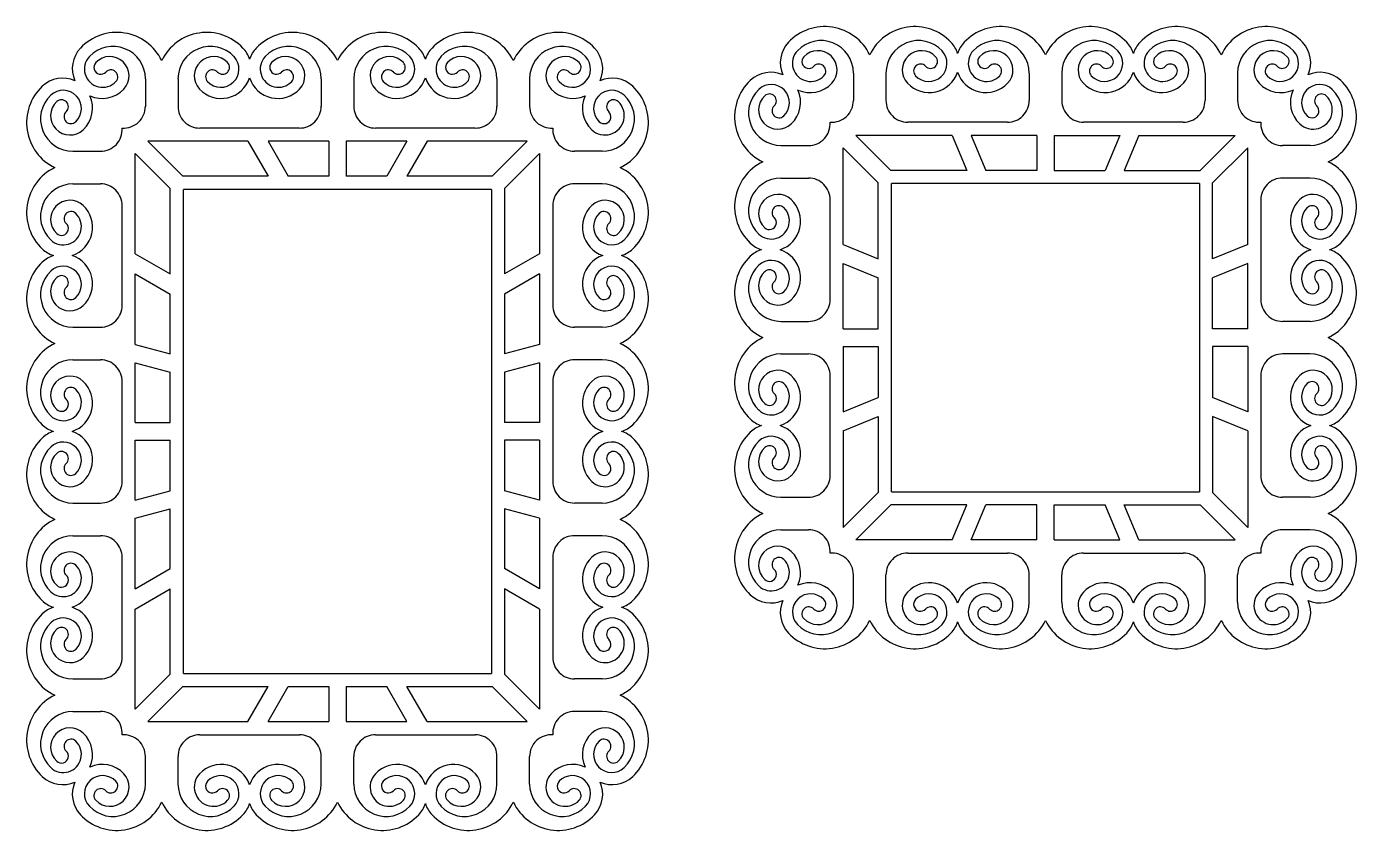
# Model space of a CAD drawing. Extents: x 926 to 1659, y 21 to 245.
# Drawn here: x 1355.2 to 1659.1, y 61.3 to 245 of the extents above; entities that cross this region are included whole.
import ezdxf

# ---------------------------------------------------------------- set-up
doc = ezdxf.new("R2010")
doc.units = 0
doc.layers.get('0').update_dxf_attribs({"linetype": 'CONTINUOUS'})

msp = doc.modelspace()

# ---------------------------------------------------------------- linework, layer by layer
for p, q in [((1544.11, 234.36), (1544.11, 228.06)), ((1551.56, 234.36), (1551.56, 228.06)), ((1584.29, 234.36), (1584.29, 228.06)), ((1591.74, 234.36), (1591.74, 228.06)), ((1624.47, 234.36), (1624.47, 228.06)), ((1631.92, 234.36), (1631.92, 228.06)), ((1382.3, 233.03), (1382.3, 226.73)), ((1389.76, 233.03), (1389.76, 226.73)), ((1422.48, 233.03), (1422.48, 226.73)), ((1429.93, 233.03), (1429.93, 226.73)), ((1462.66, 233.03), (1462.66, 226.73)), ((1470.11, 233.03), (1470.11, 226.73)), ((1579.31, 223.11), (1556.54, 223.11)), ((1619.49, 223.11), (1596.72, 223.11)), ((1417.51, 221.78), (1394.73, 221.78)), ((1457.68, 221.78), (1434.91, 221.78)), ((1566.71, 220.11), (1544.64, 220.11)), ((1544.64, 220.11), (1552.64, 212.11)), ((1566.71, 220.11), (1570.03, 212.11)), ((1586.02, 220.11), (1571.04, 220.11)), ((1571.04, 220.11), (1574.36, 212.11)), ((1586.02, 220.11), (1586.02, 212.11)), ((1590.02, 220.11), (1590.02, 212.11)), ((1590.02, 220.11), (1604.99, 220.11)), ((1604.99, 220.11), (1601.68, 212.11)), ((1609.32, 220.11), (1606.01, 212.11)), ((1609.32, 220.11), (1631.4, 220.11)), ((1631.4, 220.11), (1623.4, 212.11)), ((1365.75, 216.48), (1372.06, 216.48)), ((1380, 193.07), (1380, 215.95)), ((1380, 215.95), (1388, 207.95)), ((1405.71, 218.78), (1382.83, 218.78)), ((1382.83, 218.78), (1390.83, 210.78)), ((1405.71, 218.78), (1410.33, 210.78)), ((1424.21, 218.78), (1410.33, 218.78)), ((1410.33, 218.78), (1414.95, 210.78)), ((1424.21, 218.78), (1424.21, 210.78)), ((1442.09, 218.78), (1428.21, 218.78)), ((1428.21, 218.78), (1428.21, 210.78)), ((1442.09, 218.78), (1437.47, 210.78)), ((1446.7, 218.78), (1442.09, 210.78)), ((1469.59, 218.78), (1446.7, 218.78)), ((1469.59, 218.78), (1461.59, 210.78)), ((1472.41, 215.95), (1464.41, 207.95)), ((1472.41, 215.95), (1472.41, 193.07)), ((1486.67, 216.48), (1480.36, 216.48)), ((1527.56, 217.81), (1533.87, 217.81)), ((1541.81, 217.28), (1549.81, 209.28)), ((1541.81, 195.21), (1541.81, 217.28)), ((1634.22, 217.28), (1626.22, 209.28)), ((1634.22, 195.21), (1634.22, 217.28)), ((1648.48, 217.81), (1642.17, 217.81)), ((1410.33, 210.78), (1390.83, 210.78)), ((1424.21, 210.78), (1414.95, 210.78)), ((1424.21, 210.78), (1423.81, 210.78)), ((1428.61, 210.78), (1428.21, 210.78)), ((1437.47, 210.78), (1428.21, 210.78)), ((1461.59, 210.78), (1442.09, 210.78)), ((1527.56, 210.36), (1533.87, 210.36)), ((1570.03, 212.11), (1552.64, 212.11)), ((1586.02, 212.11), (1574.36, 212.11)), ((1586.02, 212.11), (1585.62, 212.11)), ((1590.02, 212.11), (1601.68, 212.11)), ((1606.01, 212.11), (1623.4, 212.11)), ((1648.48, 210.36), (1642.17, 210.36)), ((1365.75, 209.03), (1372.06, 209.03)), ((1388, 188.45), (1388, 207.95)), ((1391, 97.19), (1391, 207.78)), ((1461.41, 207.78), (1391, 207.78)), ((1461.41, 207.78), (1461.41, 97.19)), ((1464.41, 207.95), (1464.41, 188.45)), ((1486.67, 209.03), (1480.36, 209.03)), ((1549.81, 191.9), (1549.81, 209.28)), ((1552.81, 138.7), (1552.81, 209.11)), ((1623.22, 209.11), (1552.81, 209.11)), ((1623.22, 209.11), (1623.22, 138.7)), ((1626.22, 191.9), (1626.22, 209.28)), ((1377, 181.28), (1377, 204.05)), ((1475.41, 204.05), (1475.41, 181.28)), ((1538.81, 182.61), (1538.81, 205.38)), ((1637.22, 205.38), (1637.22, 182.61)), ((1541.81, 195.21), (1549.81, 191.9)), ((1634.22, 195.21), (1626.22, 191.9)), ((1380, 193.07), (1388, 188.45)), ((1472.41, 193.07), (1464.41, 188.45)), ((1380, 172.32), (1380, 188.45)), ((1380, 188.45), (1388, 183.83)), ((1472.41, 188.45), (1464.41, 183.83)), ((1472.41, 188.45), (1472.41, 172.32)), ((1541.81, 175.91), (1541.81, 190.88)), ((1541.81, 190.88), (1549.81, 187.57)), ((1634.22, 190.88), (1626.22, 187.57)), ((1634.22, 175.91), (1634.22, 190.88)), ((1549.81, 175.91), (1549.81, 187.57)), ((1626.22, 175.91), (1626.22, 187.57)), ((1388, 170.18), (1388, 183.83)), ((1464.41, 183.83), (1464.41, 170.18)), ((1365.75, 176.3), (1372.06, 176.3)), ((1486.67, 176.3), (1480.36, 176.3)), ((1527.56, 177.63), (1533.87, 177.63)), ((1549.81, 175.91), (1549.81, 176.3)), ((1626.22, 175.91), (1626.22, 176.3)), ((1648.48, 177.63), (1642.17, 177.63)), ((1541.81, 175.91), (1549.81, 175.91)), ((1634.22, 175.91), (1626.22, 175.91)), ((1380, 172.32), (1388, 170.18)), ((1472.41, 172.32), (1464.41, 170.18)), ((1541.81, 171.91), (1549.81, 171.91)), ((1541.81, 171.91), (1541.81, 156.93)), ((1549.81, 171.91), (1549.81, 160.24)), ((1626.22, 171.91), (1626.22, 160.24)), ((1634.22, 171.91), (1626.22, 171.91)), ((1634.22, 171.91), (1634.22, 156.93)), ((1365.75, 168.85), (1372.06, 168.85)), ((1380, 154.49), (1380, 168.18)), ((1380, 168.18), (1388, 166.04)), ((1472.41, 168.18), (1464.41, 166.04)), ((1472.41, 168.18), (1472.41, 154.49)), ((1486.67, 168.85), (1480.36, 168.85)), ((1527.56, 170.18), (1533.87, 170.18)), ((1648.48, 170.18), (1642.17, 170.18)), ((1388, 154.49), (1388, 166.04)), ((1464.41, 166.04), (1464.41, 154.49)), ((1538.81, 142.43), (1538.81, 165.2)), ((1637.22, 165.2), (1637.22, 142.43)), ((1377, 141.1), (1377, 163.87)), ((1475.41, 163.87), (1475.41, 141.1)), ((1541.81, 156.93), (1549.81, 160.24)), ((1634.22, 156.93), (1626.22, 160.24)), ((1541.81, 152.6), (1549.81, 155.92)), ((1549.81, 155.92), (1549.81, 138.53)), ((1626.22, 155.92), (1626.22, 138.53)), ((1634.22, 152.6), (1626.22, 155.92)), ((1380, 154.49), (1388, 154.49)), ((1472.41, 154.49), (1464.41, 154.49)), ((1541.81, 152.6), (1541.81, 130.53)), ((1634.22, 152.6), (1634.22, 130.53)), ((1380, 136.79), (1380, 150.49)), ((1380, 150.49), (1388, 150.49)), ((1388, 138.94), (1388, 150.49)), ((1464.41, 150.49), (1464.41, 138.94)), ((1472.41, 150.49), (1464.41, 150.49)), ((1472.41, 150.49), (1472.41, 136.79)), ((1380, 136.79), (1388, 138.94)), ((1472.41, 136.79), (1464.41, 138.94)), ((1527.56, 137.45), (1533.87, 137.45)), ((1541.81, 130.53), (1549.81, 138.53)), ((1552.81, 138.7), (1623.22, 138.7)), ((1634.22, 130.53), (1626.22, 138.53)), ((1648.48, 137.45), (1642.17, 137.45)), ((1365.75, 136.12), (1372.06, 136.12)), ((1380, 132.65), (1388, 134.8)), ((1388, 121.14), (1388, 134.8)), ((1464.41, 134.8), (1464.41, 121.14)), ((1472.41, 132.65), (1464.41, 134.8)), ((1486.67, 136.12), (1480.36, 136.12)), ((1544.64, 127.7), (1552.64, 135.7)), ((1570.03, 135.7), (1552.64, 135.7)), ((1566.71, 127.7), (1570.03, 135.7)), ((1571.04, 127.7), (1574.36, 135.7)), ((1586.02, 135.7), (1574.36, 135.7)), ((1586.02, 135.7), (1585.62, 135.7)), ((1586.02, 127.7), (1586.02, 135.7)), ((1590.02, 127.7), (1590.02, 135.7)), ((1590.02, 135.7), (1601.68, 135.7)), ((1604.99, 127.7), (1601.68, 135.7)), ((1609.32, 127.7), (1606.01, 135.7)), ((1606.01, 135.7), (1623.4, 135.7)), ((1631.4, 127.7), (1623.4, 135.7)), ((1380, 116.52), (1380, 132.65)), ((1472.41, 132.65), (1472.41, 116.52)), ((1365.75, 128.67), (1372.06, 128.67)), ((1486.67, 128.67), (1480.36, 128.67)), ((1527.56, 130), (1533.87, 130)), ((1566.71, 127.7), (1544.64, 127.7)), ((1586.02, 127.7), (1571.04, 127.7)), ((1590.02, 127.7), (1604.99, 127.7)), ((1609.32, 127.7), (1631.4, 127.7)), ((1648.48, 130), (1642.17, 130)), ((1556.54, 124.7), (1579.31, 124.7)), ((1596.72, 124.7), (1619.49, 124.7)), ((1377, 100.92), (1377, 123.7)), ((1475.41, 123.7), (1475.41, 100.92)), ((1380, 116.52), (1388, 121.14)), ((1472.41, 116.52), (1464.41, 121.14)), ((1544.11, 113.45), (1544.11, 119.76)), ((1551.56, 113.45), (1551.56, 119.76)), ((1584.29, 113.45), (1584.29, 119.76)), ((1591.74, 113.45), (1591.74, 119.76)), ((1624.47, 113.45), (1624.47, 119.76)), ((1631.92, 113.45), (1631.92, 119.76)), ((1380, 111.9), (1388, 116.52)), ((1388, 97.02), (1388, 116.52)), ((1464.41, 116.52), (1464.41, 97.02)), ((1472.41, 111.9), (1464.41, 116.52)), ((1380, 89.02), (1380, 111.9)), ((1472.41, 111.9), (1472.41, 89.02)), ((1365.75, 95.95), (1372.06, 95.95)), ((1380, 89.02), (1388, 97.02)), ((1391, 97.19), (1461.41, 97.19)), ((1472.41, 89.02), (1464.41, 97.02)), ((1486.67, 95.95), (1480.36, 95.95)), ((1382.83, 86.19), (1390.83, 94.19)), ((1390.83, 94.19), (1410.33, 94.19)), ((1405.71, 86.19), (1410.33, 94.19)), ((1410.33, 86.19), (1414.95, 94.19)), ((1414.95, 94.19), (1424.21, 94.19)), ((1423.81, 94.19), (1424.21, 94.19)), ((1424.21, 94.19), (1424.21, 86.19)), ((1428.21, 94.19), (1428.61, 94.19)), ((1428.21, 94.19), (1437.47, 94.19)), ((1428.21, 94.19), (1428.21, 86.19)), ((1442.09, 86.19), (1437.47, 94.19)), ((1442.09, 94.19), (1461.59, 94.19)), ((1446.7, 86.19), (1442.09, 94.19)), ((1469.59, 86.19), (1461.59, 94.19)), ((1365.75, 88.5), (1372.06, 88.5)), ((1486.67, 88.5), (1480.36, 88.5)), ((1382.83, 86.19), (1405.71, 86.19)), ((1410.33, 86.19), (1424.21, 86.19)), ((1428.21, 86.19), (1442.09, 86.19)), ((1446.7, 86.19), (1469.59, 86.19)), ((1394.73, 83.19), (1417.51, 83.19)), ((1434.91, 83.19), (1457.68, 83.19)), ((1382.3, 71.94), (1382.3, 78.25)), ((1389.76, 71.94), (1389.76, 78.25)), ((1422.48, 71.94), (1422.48, 78.25)), ((1429.93, 71.94), (1429.93, 78.25)), ((1462.66, 71.94), (1462.66, 78.25)), ((1470.11, 71.94), (1470.11, 78.25))]:
    msp.add_line(p, q)
for centre, radius, start, end in [((1375.76, 232.22), 11.41, 25.8083, 136.6942), ((1396.3, 232.22), 11.41, 43.3058, 154.1917), ((1415.94, 232.22), 11.41, 25.8083, 136.6942), ((1436.48, 232.22), 11.41, 43.3058, 154.1917), ((1456.11, 232.22), 11.41, 25.8083, 136.6942), ((1476.66, 232.22), 11.41, 43.3058, 154.1917), ((1537.57, 233.55), 11.41, 25.8083, 136.6942), ((1558.11, 233.55), 11.41, 43.3058, 154.1917), ((1577.75, 233.55), 11.41, 25.8083, 136.6942), ((1598.29, 233.55), 11.41, 43.3058, 154.1917), ((1617.92, 233.55), 11.41, 25.8083, 136.6942), ((1638.46, 233.55), 11.41, 43.3058, 154.1917), ((1374.9, 233.03), 7.41, 360, 136.6942), ((1397.16, 233.03), 7.41, 43.3058, 180), ((1415.07, 233.03), 7.41, 360, 136.6942), ((1437.34, 233.03), 7.41, 43.3058, 180), ((1455.25, 233.03), 7.41, 360, 136.6942), ((1477.52, 233.03), 7.41, 43.3058, 180), ((1534.23, 236.7), 6.82, 136.6942, 204.1166), ((1536.71, 234.36), 7.41, 360, 136.6942), ((1558.97, 234.36), 7.41, 43.3058, 180), ((1561.45, 236.7), 6.82, 18.1624, 43.3058), ((1574.4, 236.7), 6.82, 136.6942, 161.8376), ((1576.88, 234.36), 7.41, 360, 136.6942), ((1599.15, 234.36), 7.41, 43.3058, 180), ((1601.63, 236.7), 6.82, 18.1624, 43.3058), ((1614.58, 236.7), 6.82, 136.6942, 161.8376), ((1617.06, 234.36), 7.41, 360, 136.6942), ((1639.33, 234.36), 7.41, 43.3058, 180), ((1641.81, 236.7), 6.82, 335.8834, 43.3058), ((1372.42, 235.37), 6.82, 136.6942, 204.1166), ((1372.53, 235.26), 4.16, 136.6942, 316.6942), ((1374.17, 233.72), 4.41, 316.6942, 136.6942), ((1397.89, 233.72), 4.41, 43.3058, 223.3058), ((1399.53, 235.26), 4.16, 223.3058, 43.3058), ((1399.64, 235.37), 6.82, 18.1624, 43.3058), ((1412.59, 235.37), 6.82, 136.6942, 161.8376), ((1412.71, 235.26), 4.16, 136.6942, 316.6942), ((1414.35, 233.72), 4.41, 316.6942, 136.6942), ((1438.07, 233.72), 4.41, 43.3058, 223.3058), ((1439.7, 235.26), 4.16, 223.3058, 43.3058), ((1439.82, 235.37), 6.82, 18.1624, 43.3058), ((1452.77, 235.37), 6.82, 136.6942, 161.8376), ((1452.89, 235.26), 4.16, 136.6942, 316.6942), ((1454.52, 233.72), 4.41, 316.6942, 136.6942), ((1478.25, 233.72), 4.41, 43.3058, 223.3058), ((1479.88, 235.26), 4.16, 223.3058, 43.3058), ((1480, 235.37), 6.82, 335.8834, 43.3058), ((1534.34, 236.59), 4.16, 136.6942, 316.6942), ((1533.92, 236.99), 1.58, 136.6942, 316.6942), ((1535.98, 235.05), 4.41, 316.6942, 136.6942), ((1559.7, 235.05), 4.41, 43.3058, 223.3058), ((1561.34, 236.59), 4.16, 223.3058, 43.3058), ((1561.76, 236.99), 1.58, 223.3058, 43.3058), ((1574.52, 236.59), 4.16, 136.6942, 316.6942), ((1574.1, 236.99), 1.58, 136.6942, 316.6942), ((1576.16, 235.05), 4.41, 316.6942, 136.6942), ((1599.88, 235.05), 4.41, 43.3058, 223.3058), ((1601.51, 236.59), 4.16, 223.3058, 43.3058), ((1601.94, 236.99), 1.58, 223.3058, 43.3058), ((1614.7, 236.59), 4.16, 136.6942, 316.6942), ((1614.28, 236.99), 1.58, 136.6942, 316.6942), ((1616.33, 235.05), 4.41, 316.6942, 136.6942), ((1640.06, 235.05), 4.41, 43.3058, 223.3058), ((1641.69, 236.59), 4.16, 223.3058, 43.3058), ((1642.11, 236.99), 1.58, 223.3058, 43.3058), ((1372.11, 235.66), 1.58, 136.6942, 316.6942), ((1374.41, 233.49), 1.58, 316.6942, 136.6942), ((1397.65, 233.49), 1.58, 43.3058, 223.3058), ((1399.95, 235.66), 1.58, 223.3058, 43.3058), ((1412.29, 235.66), 1.58, 136.6942, 316.6942), ((1414.59, 233.49), 1.58, 316.6942, 136.6942), ((1437.83, 233.49), 1.58, 43.3058, 223.3058), ((1440.13, 235.66), 1.58, 223.3058, 43.3058), ((1452.47, 235.66), 1.58, 136.6942, 316.6942), ((1454.77, 233.49), 1.58, 316.6942, 136.6942), ((1478, 233.49), 1.58, 43.3058, 223.3058), ((1480.3, 235.66), 1.58, 223.3058, 43.3058), ((1525.22, 227.7), 6.82, 65.8834, 133.3058), ((1536.22, 234.82), 1.58, 316.6942, 136.6942), ((1561.45, 236.7), 6.82, 223.3058, 341.8376), ((1559.46, 234.82), 1.58, 43.3058, 223.3058), ((1574.4, 236.7), 6.82, 198.1624, 316.6942), ((1576.4, 234.82), 1.58, 316.6942, 136.6942), ((1601.63, 236.7), 6.82, 223.3058, 341.8376), ((1599.64, 234.82), 1.58, 43.3058, 223.3058), ((1614.58, 236.7), 6.82, 198.1624, 316.6942), ((1616.58, 234.82), 1.58, 316.6942, 136.6942), ((1639.81, 234.82), 1.58, 43.3058, 223.3058), ((1650.81, 227.7), 6.82, 46.6942, 114.1166), ((1366.56, 223.02), 11.41, 133.3058, 244.1917), ((1363.41, 226.37), 6.82, 65.8834, 133.3058), ((1399.64, 235.37), 6.82, 223.3058, 341.8376), ((1412.59, 235.37), 6.82, 198.1624, 316.6942), ((1439.82, 235.37), 6.82, 223.3058, 341.8376), ((1452.77, 235.37), 6.82, 198.1624, 316.6942), ((1489, 226.37), 6.82, 46.6942, 114.1166), ((1485.85, 223.02), 11.41, 295.8083, 46.6942), ((1528.37, 224.35), 11.41, 133.3058, 244.1917), ((1525.33, 227.58), 4.16, 313.3058, 133.3058), ((1534.23, 236.7), 6.82, 245.8834, 316.6942), ((1641.81, 236.7), 6.82, 223.3058, 294.1166), ((1650.7, 227.58), 4.16, 46.6942, 226.6942), ((1647.66, 224.35), 11.41, 295.8083, 46.6942), ((1365.75, 223.89), 7.41, 133.3058, 270), ((1363.52, 226.25), 4.16, 313.3058, 133.3058), ((1363.12, 226.67), 1.58, 313.3058, 133.3058), ((1363.41, 226.37), 6.82, 313.3058, 24.1166), ((1372.42, 235.37), 6.82, 245.8834, 316.6942), ((1480, 235.37), 6.82, 223.3058, 294.1166), ((1489, 226.37), 6.82, 155.8834, 226.6942), ((1488.89, 226.25), 4.16, 46.6942, 226.6942), ((1486.67, 223.89), 7.41, 270, 46.6942), ((1489.29, 226.67), 1.58, 46.6942, 226.6942), ((1527.56, 225.22), 7.41, 133.3058, 270), ((1526.87, 225.94), 4.41, 133.3058, 313.3058), ((1524.93, 228), 1.58, 313.3058, 133.3058), ((1525.22, 227.7), 6.82, 313.3058, 24.1166), ((1539.15, 228.07), 4.96, 265.8695, 0.1906), ((1556.52, 228.07), 4.96, 179.8094, 270.1906), ((1579.33, 228.07), 4.96, 269.8094, 0.1906), ((1596.7, 228.07), 4.96, 179.8094, 270.1906), ((1619.51, 228.07), 4.96, 269.8094, 0.1906), ((1636.88, 228.07), 4.96, 179.8094, 274.1305), ((1650.81, 227.7), 6.82, 155.8834, 226.6942), ((1649.16, 225.94), 4.41, 226.6942, 46.6942), ((1648.48, 225.22), 7.41, 270, 46.6942), ((1651.1, 228), 1.58, 46.6942, 226.6942), ((1365.06, 224.61), 4.41, 133.3058, 313.3058), ((1365.29, 224.37), 1.58, 133.3058, 313.3058), ((1377.34, 226.74), 4.96, 265.8695, 0.1906), ((1394.72, 226.74), 4.96, 179.8094, 270.1906), ((1417.52, 226.74), 4.96, 269.8094, 0.1906), ((1434.89, 226.74), 4.96, 179.8094, 270.1906), ((1457.7, 226.74), 4.96, 269.8094, 0.1906), ((1475.07, 226.74), 4.96, 179.8094, 274.1305), ((1487.35, 224.61), 4.41, 226.6942, 46.6942), ((1487.12, 224.37), 1.58, 226.6942, 46.6942), ((1527.1, 225.7), 1.58, 133.3058, 313.3058), ((1648.93, 225.7), 1.58, 226.6942, 46.6942), ((1533.85, 222.77), 4.96, 269.8094, 4.1305), ((1642.18, 222.77), 4.96, 175.8695, 270.1906), ((1372.04, 221.44), 4.96, 269.8094, 4.1305), ((1480.37, 221.44), 4.96, 175.8695, 270.1906), ((1366.56, 202.48), 11.41, 115.8083, 226.6942), ((1485.85, 202.48), 11.41, 313.3058, 64.1917), ((1528.37, 203.81), 11.41, 115.8083, 226.6942), ((1647.66, 203.81), 11.41, 313.3058, 64.1917), ((1527.56, 202.95), 7.41, 90, 226.6942), ((1533.85, 205.4), 4.96, 359.8094, 90.1906), ((1642.18, 205.4), 4.96, 89.8094, 180.1906), ((1648.48, 202.95), 7.41, 313.3058, 90), ((1365.75, 201.62), 7.41, 90, 226.6942), ((1372.04, 204.07), 4.96, 359.8094, 90.1906), ((1480.37, 204.07), 4.96, 89.8094, 180.1906), ((1486.67, 201.62), 7.41, 313.3058, 90), ((1365.06, 200.89), 4.41, 46.6942, 226.6942), ((1363.41, 199.14), 6.82, 288.1624, 46.6942), ((1489, 199.14), 6.82, 133.3058, 251.8376), ((1487.35, 200.89), 4.41, 313.3058, 133.3058), ((1526.87, 202.22), 4.41, 46.6942, 226.6942), ((1527.1, 202.47), 1.58, 46.6942, 226.6942), ((1525.22, 200.47), 6.82, 288.1624, 46.6942), ((1650.81, 200.47), 6.82, 133.3058, 251.8376), ((1649.16, 202.22), 4.41, 313.3058, 133.3058), ((1648.93, 202.47), 1.58, 313.3058, 133.3058), ((1363.52, 199.26), 4.16, 226.6942, 46.6942), ((1365.29, 201.13), 1.58, 46.6942, 226.6942), ((1488.89, 199.26), 4.16, 133.3058, 313.3058), ((1487.12, 201.13), 1.58, 313.3058, 133.3058), ((1525.33, 200.59), 4.16, 226.6942, 46.6942), ((1524.93, 200.17), 1.58, 226.6942, 46.6942), ((1650.7, 200.59), 4.16, 133.3058, 313.3058), ((1651.1, 200.17), 1.58, 133.3058, 313.3058), ((1363.12, 198.83), 1.58, 226.6942, 46.6942), ((1489.29, 198.83), 1.58, 133.3058, 313.3058), ((1525.22, 200.47), 6.82, 226.6942, 251.8376), ((1650.81, 200.47), 6.82, 288.1624, 313.3058), ((1363.41, 199.14), 6.82, 226.6942, 251.8376), ((1363.41, 186.19), 6.82, 108.1624, 133.3058), ((1363.41, 186.19), 6.82, 313.3058, 71.8376), ((1489, 186.19), 6.82, 108.1624, 226.6942), ((1489, 199.14), 6.82, 288.1624, 313.3058), ((1489, 186.19), 6.82, 46.6942, 71.8376), ((1528.37, 184.18), 11.41, 133.3058, 244.1917), ((1525.22, 187.52), 6.82, 108.1624, 133.3058), ((1525.33, 187.4), 4.16, 313.3058, 133.3058), ((1525.22, 187.52), 6.82, 313.3058, 71.8376), ((1650.81, 187.52), 6.82, 108.1624, 226.6942), ((1650.7, 187.4), 4.16, 46.6942, 226.6942), ((1647.66, 184.18), 11.41, 295.8083, 46.6942), ((1650.81, 187.52), 6.82, 46.6942, 71.8376), ((1366.56, 182.85), 11.41, 133.3058, 244.1917), ((1365.75, 183.71), 7.41, 133.3058, 270), ((1363.52, 186.07), 4.16, 313.3058, 133.3058), ((1488.89, 186.07), 4.16, 46.6942, 226.6942), ((1486.67, 183.71), 7.41, 270, 46.6942), ((1485.85, 182.85), 11.41, 295.8083, 46.6942), ((1527.56, 185.04), 7.41, 133.3058, 270), ((1526.87, 185.77), 4.41, 133.3058, 313.3058), ((1524.93, 187.82), 1.58, 313.3058, 133.3058), ((1649.16, 185.77), 4.41, 226.6942, 46.6942), ((1648.48, 185.04), 7.41, 270, 46.6942), ((1651.1, 187.82), 1.58, 46.6942, 226.6942), ((1365.06, 184.44), 4.41, 133.3058, 313.3058), ((1363.12, 186.49), 1.58, 313.3058, 133.3058), ((1487.35, 184.44), 4.41, 226.6942, 46.6942), ((1489.29, 186.49), 1.58, 46.6942, 226.6942), ((1527.1, 185.52), 1.58, 133.3058, 313.3058), ((1648.93, 185.52), 1.58, 226.6942, 46.6942), ((1365.29, 184.19), 1.58, 133.3058, 313.3058), ((1487.12, 184.19), 1.58, 226.6942, 46.6942), ((1533.85, 182.59), 4.96, 269.8094, 0.1906), ((1642.18, 182.59), 4.96, 179.8094, 270.1906), ((1372.04, 181.26), 4.96, 269.8094, 0.1906), ((1480.37, 181.26), 4.96, 179.8094, 270.1906), ((1528.37, 163.64), 11.41, 115.8083, 226.6942), ((1647.66, 163.64), 11.41, 313.3058, 64.1917), ((1366.56, 162.3), 11.41, 115.8083, 226.6942), ((1485.85, 162.3), 11.41, 313.3058, 64.1917), ((1365.75, 161.44), 7.41, 90, 226.6942), ((1372.04, 163.89), 4.96, 359.8094, 90.1906), ((1480.37, 163.89), 4.96, 89.8094, 180.1906), ((1486.67, 161.44), 7.41, 313.3058, 90), ((1527.56, 162.77), 7.41, 90, 226.6942), ((1533.85, 165.22), 4.96, 359.8094, 90.1906), ((1642.18, 165.22), 4.96, 89.8094, 180.1906), ((1648.48, 162.77), 7.41, 313.3058, 90), ((1365.06, 160.71), 4.41, 46.6942, 226.6942), ((1487.35, 160.71), 4.41, 313.3058, 133.3058), ((1526.87, 162.04), 4.41, 46.6942, 226.6942), ((1525.22, 160.29), 6.82, 288.1624, 46.6942), ((1650.81, 160.29), 6.82, 133.3058, 251.8376), ((1649.16, 162.04), 4.41, 313.3058, 133.3058), ((1363.52, 159.08), 4.16, 226.6942, 46.6942), ((1365.29, 160.96), 1.58, 46.6942, 226.6942), ((1363.41, 158.96), 6.82, 288.1624, 46.6942), ((1489, 158.96), 6.82, 133.3058, 251.8376), ((1488.89, 159.08), 4.16, 133.3058, 313.3058), ((1487.12, 160.96), 1.58, 313.3058, 133.3058), ((1525.33, 160.41), 4.16, 226.6942, 46.6942), ((1524.93, 159.99), 1.58, 226.6942, 46.6942), ((1527.1, 162.29), 1.58, 46.6942, 226.6942), ((1650.7, 160.41), 4.16, 133.3058, 313.3058), ((1648.93, 162.29), 1.58, 313.3058, 133.3058), ((1651.1, 159.99), 1.58, 133.3058, 313.3058), ((1363.12, 158.66), 1.58, 226.6942, 46.6942), ((1489.29, 158.66), 1.58, 133.3058, 313.3058), ((1525.22, 160.29), 6.82, 226.6942, 251.8376), ((1650.81, 160.29), 6.82, 288.1624, 313.3058), ((1363.41, 158.96), 6.82, 226.6942, 251.8376), ((1363.41, 146.01), 6.82, 108.1624, 133.3058), ((1363.41, 146.01), 6.82, 313.3058, 71.8376), ((1489, 146.01), 6.82, 108.1624, 226.6942), ((1489, 158.96), 6.82, 288.1624, 313.3058), ((1489, 146.01), 6.82, 46.6942, 71.8376), ((1528.37, 144), 11.41, 133.3058, 244.1917), ((1525.22, 147.34), 6.82, 108.1624, 133.3058), ((1525.22, 147.34), 6.82, 313.3058, 71.8376), ((1650.81, 147.34), 6.82, 108.1624, 226.6942), ((1647.66, 144), 11.41, 295.8083, 46.6942), ((1650.81, 147.34), 6.82, 46.6942, 71.8376), ((1366.56, 142.67), 11.41, 133.3058, 244.1917), ((1365.75, 143.53), 7.41, 133.3058, 270), ((1363.52, 145.89), 4.16, 313.3058, 133.3058), ((1488.89, 145.89), 4.16, 46.6942, 226.6942), ((1486.67, 143.53), 7.41, 270, 46.6942), ((1485.85, 142.67), 11.41, 295.8083, 46.6942), ((1527.56, 144.86), 7.41, 133.3058, 270), ((1525.33, 147.22), 4.16, 313.3058, 133.3058), ((1524.93, 147.65), 1.58, 313.3058, 133.3058), ((1650.7, 147.22), 4.16, 46.6942, 226.6942), ((1648.48, 144.86), 7.41, 270, 46.6942), ((1651.1, 147.65), 1.58, 46.6942, 226.6942), ((1365.06, 144.26), 4.41, 133.3058, 313.3058), ((1363.12, 146.32), 1.58, 313.3058, 133.3058), ((1487.35, 144.26), 4.41, 226.6942, 46.6942), ((1489.29, 146.32), 1.58, 46.6942, 226.6942), ((1526.87, 145.59), 4.41, 133.3058, 313.3058), ((1527.1, 145.35), 1.58, 133.3058, 313.3058), ((1649.16, 145.59), 4.41, 226.6942, 46.6942), ((1648.93, 145.35), 1.58, 226.6942, 46.6942), ((1365.29, 144.02), 1.58, 133.3058, 313.3058), ((1487.12, 144.02), 1.58, 226.6942, 46.6942), ((1372.04, 141.08), 4.96, 269.8094, 0.1906), ((1480.37, 141.08), 4.96, 179.8094, 270.1906), ((1533.85, 142.41), 4.96, 269.8094, 0.1906), ((1642.18, 142.41), 4.96, 179.8094, 270.1906), ((1528.37, 123.46), 11.41, 115.8083, 226.6942), ((1647.66, 123.46), 11.41, 313.3058, 64.1917), ((1366.56, 122.13), 11.41, 115.8083, 226.6942), ((1485.85, 122.13), 11.41, 313.3058, 64.1917), ((1365.75, 121.26), 7.41, 90, 226.6942), ((1372.04, 123.71), 4.96, 359.8094, 90.1906), ((1480.37, 123.71), 4.96, 89.8094, 180.1906), ((1486.67, 121.26), 7.41, 313.3058, 90), ((1527.56, 122.6), 7.41, 90, 226.6942), ((1533.85, 125.04), 4.96, 355.8695, 90.1906), ((1642.18, 125.04), 4.96, 89.8094, 184.1305), ((1648.48, 122.6), 7.41, 313.3058, 90), ((1365.06, 120.54), 4.41, 46.6942, 226.6942), ((1487.35, 120.54), 4.41, 313.3058, 133.3058), ((1526.87, 121.87), 4.41, 46.6942, 226.6942), ((1525.22, 120.12), 6.82, 335.8834, 46.6942), ((1539.15, 119.74), 4.96, 359.8094, 94.1305), ((1556.52, 119.74), 4.96, 89.8094, 180.1906), ((1579.33, 119.74), 4.96, 359.8094, 90.1906), ((1596.7, 119.74), 4.96, 89.8094, 180.1906), ((1619.51, 119.74), 4.96, 359.8094, 90.1906), ((1636.88, 119.74), 4.96, 85.8695, 180.1906), ((1650.81, 120.12), 6.82, 133.3058, 204.1166), ((1649.16, 121.87), 4.41, 313.3058, 133.3058), ((1363.52, 118.9), 4.16, 226.6942, 46.6942), ((1365.29, 120.78), 1.58, 46.6942, 226.6942), ((1363.41, 118.79), 6.82, 288.1624, 46.6942), ((1489, 118.79), 6.82, 133.3058, 251.8376), ((1488.89, 118.9), 4.16, 133.3058, 313.3058), ((1487.12, 120.78), 1.58, 313.3058, 133.3058), ((1525.33, 120.23), 4.16, 226.6942, 46.6942), ((1527.1, 122.11), 1.58, 46.6942, 226.6942), ((1650.7, 120.23), 4.16, 133.3058, 313.3058), ((1648.93, 122.11), 1.58, 313.3058, 133.3058), ((1363.12, 118.48), 1.58, 226.6942, 46.6942), ((1489.29, 118.48), 1.58, 133.3058, 313.3058), ((1524.93, 119.81), 1.58, 226.6942, 46.6942), ((1651.1, 119.81), 1.58, 133.3058, 313.3058), ((1534.23, 111.11), 6.82, 43.3058, 114.1166), ((1535.98, 112.76), 4.41, 223.3058, 43.3058), ((1559.7, 112.76), 4.41, 136.6942, 316.6942), ((1561.45, 111.11), 6.82, 18.1624, 136.6942), ((1574.4, 111.11), 6.82, 43.3058, 161.8376), ((1576.16, 112.76), 4.41, 223.3058, 43.3058), ((1599.88, 112.76), 4.41, 136.6942, 316.6942), ((1601.63, 111.11), 6.82, 18.1624, 136.6942), ((1614.58, 111.11), 6.82, 43.3058, 161.8376), ((1616.33, 112.76), 4.41, 223.3058, 43.3058), ((1640.06, 112.76), 4.41, 136.6942, 316.6942), ((1641.81, 111.11), 6.82, 65.8834, 136.6942), ((1363.41, 118.79), 6.82, 226.6942, 251.8376), ((1489, 118.79), 6.82, 288.1624, 313.3058), ((1525.22, 120.12), 6.82, 226.6942, 294.1166), ((1534.23, 111.11), 6.82, 155.8834, 223.3058), ((1534.34, 111.22), 4.16, 43.3058, 223.3058), ((1536.71, 113.45), 7.41, 223.3058, 0), ((1536.22, 112.99), 1.58, 223.3058, 43.3058), ((1558.97, 113.45), 7.41, 180, 316.6942), ((1559.46, 112.99), 1.58, 136.6942, 316.6942), ((1561.34, 111.22), 4.16, 316.6942, 136.6942), ((1574.52, 111.22), 4.16, 43.3058, 223.3058), ((1576.88, 113.45), 7.41, 223.3058, 0), ((1576.4, 112.99), 1.58, 223.3058, 43.3058), ((1599.15, 113.45), 7.41, 180, 316.6942), ((1599.64, 112.99), 1.58, 136.6942, 316.6942), ((1601.51, 111.22), 4.16, 316.6942, 136.6942), ((1614.7, 111.22), 4.16, 43.3058, 223.3058), ((1617.06, 113.45), 7.41, 223.3058, 0), ((1616.58, 112.99), 1.58, 223.3058, 43.3058), ((1639.33, 113.45), 7.41, 180, 316.6942), ((1639.81, 112.99), 1.58, 136.6942, 316.6942), ((1641.69, 111.22), 4.16, 316.6942, 136.6942), ((1641.81, 111.11), 6.82, 316.6942, 24.1166), ((1650.81, 120.12), 6.82, 245.8834, 313.3058), ((1366.56, 102.49), 11.41, 133.3058, 244.1917), ((1363.41, 105.83), 6.82, 108.1624, 133.3058), ((1363.52, 105.72), 4.16, 313.3058, 133.3058), ((1363.41, 105.83), 6.82, 313.3058, 71.8376), ((1489, 105.83), 6.82, 108.1624, 226.6942), ((1488.89, 105.72), 4.16, 46.6942, 226.6942), ((1485.85, 102.49), 11.41, 295.8083, 46.6942), ((1489, 105.83), 6.82, 46.6942, 71.8376), ((1533.92, 110.82), 1.58, 43.3058, 223.3058), ((1561.76, 110.82), 1.58, 316.6942, 136.6942), ((1574.1, 110.82), 1.58, 43.3058, 223.3058), ((1601.94, 110.82), 1.58, 316.6942, 136.6942), ((1614.28, 110.82), 1.58, 43.3058, 223.3058), ((1642.11, 110.82), 1.58, 316.6942, 136.6942), ((1365.75, 103.35), 7.41, 133.3058, 270), ((1365.06, 104.08), 4.41, 133.3058, 313.3058), ((1363.12, 106.14), 1.58, 313.3058, 133.3058), ((1487.35, 104.08), 4.41, 226.6942, 46.6942), ((1486.67, 103.35), 7.41, 270, 46.6942), ((1489.29, 106.14), 1.58, 46.6942, 226.6942), ((1537.57, 114.26), 11.41, 223.3058, 334.1917), ((1558.11, 114.26), 11.41, 205.8083, 316.6942), ((1561.45, 111.11), 6.82, 316.6942, 341.8376), ((1574.4, 111.11), 6.82, 198.1624, 223.3058), ((1577.75, 114.26), 11.41, 223.3058, 334.1917), ((1598.29, 114.26), 11.41, 205.8083, 316.6942), ((1601.63, 111.11), 6.82, 316.6942, 341.8376), ((1614.58, 111.11), 6.82, 198.1624, 223.3058), ((1617.92, 114.26), 11.41, 223.3058, 334.1917), ((1638.46, 114.26), 11.41, 205.8083, 316.6942), ((1365.29, 103.84), 1.58, 133.3058, 313.3058), ((1487.12, 103.84), 1.58, 226.6942, 46.6942), ((1372.04, 100.91), 4.96, 269.8094, 0.1906), ((1480.37, 100.91), 4.96, 179.8094, 270.1906), ((1366.56, 81.95), 11.41, 115.8083, 226.6942), ((1485.85, 81.95), 11.41, 313.3058, 64.1917), ((1365.75, 81.09), 7.41, 90, 226.6942), ((1372.04, 83.54), 4.96, 355.8695, 90.1906), ((1480.37, 83.54), 4.96, 89.8094, 184.1305), ((1486.67, 81.09), 7.41, 313.3058, 90), ((1365.06, 80.36), 4.41, 46.6942, 226.6942), ((1365.29, 80.6), 1.58, 46.6942, 226.6942), ((1363.41, 78.61), 6.82, 335.8834, 46.6942), ((1377.34, 78.23), 4.96, 359.8094, 94.1305), ((1394.72, 78.23), 4.96, 89.8094, 180.1906), ((1417.52, 78.23), 4.96, 359.8094, 90.1906), ((1434.89, 78.23), 4.96, 89.8094, 180.1906), ((1457.7, 78.23), 4.96, 359.8094, 90.1906), ((1475.07, 78.23), 4.96, 85.8695, 180.1906), ((1489, 78.61), 6.82, 133.3058, 204.1166), ((1487.35, 80.36), 4.41, 313.3058, 133.3058), ((1487.12, 80.6), 1.58, 313.3058, 133.3058), ((1363.52, 78.72), 4.16, 226.6942, 46.6942), ((1363.12, 78.3), 1.58, 226.6942, 46.6942), ((1488.89, 78.72), 4.16, 133.3058, 313.3058), ((1489.29, 78.3), 1.58, 133.3058, 313.3058), ((1372.42, 69.6), 6.82, 43.3058, 114.1166), ((1399.64, 69.6), 6.82, 18.1624, 136.6942), ((1412.59, 69.6), 6.82, 43.3058, 161.8376), ((1439.82, 69.6), 6.82, 18.1624, 136.6942), ((1452.77, 69.6), 6.82, 43.3058, 161.8376), ((1480, 69.6), 6.82, 65.8834, 136.6942), ((1363.41, 78.61), 6.82, 226.6942, 294.1166), ((1372.53, 69.71), 4.16, 43.3058, 223.3058), ((1374.17, 71.25), 4.41, 223.3058, 43.3058), ((1397.89, 71.25), 4.41, 136.6942, 316.6942), ((1399.53, 69.71), 4.16, 316.6942, 136.6942), ((1412.71, 69.71), 4.16, 43.3058, 223.3058), ((1414.35, 71.25), 4.41, 223.3058, 43.3058), ((1438.07, 71.25), 4.41, 136.6942, 316.6942), ((1439.7, 69.71), 4.16, 316.6942, 136.6942), ((1452.89, 69.71), 4.16, 43.3058, 223.3058), ((1454.52, 71.25), 4.41, 223.3058, 43.3058), ((1478.25, 71.25), 4.41, 136.6942, 316.6942), ((1479.88, 69.71), 4.16, 316.6942, 136.6942), ((1489, 78.61), 6.82, 245.8834, 313.3058), ((1372.42, 69.6), 6.82, 155.8834, 223.3058), ((1374.9, 71.94), 7.41, 223.3058, 0), ((1372.11, 69.31), 1.58, 43.3058, 223.3058), ((1374.41, 71.48), 1.58, 223.3058, 43.3058), ((1397.16, 71.94), 7.41, 180, 316.6942), ((1397.65, 71.48), 1.58, 136.6942, 316.6942), ((1399.95, 69.31), 1.58, 316.6942, 136.6942), ((1415.07, 71.94), 7.41, 223.3058, 0), ((1412.29, 69.31), 1.58, 43.3058, 223.3058), ((1414.59, 71.48), 1.58, 223.3058, 43.3058), ((1437.34, 71.94), 7.41, 180, 316.6942), ((1437.83, 71.48), 1.58, 136.6942, 316.6942), ((1440.13, 69.31), 1.58, 316.6942, 136.6942), ((1455.25, 71.94), 7.41, 223.3058, 0), ((1452.47, 69.31), 1.58, 43.3058, 223.3058), ((1454.77, 71.48), 1.58, 223.3058, 43.3058), ((1477.52, 71.94), 7.41, 180, 316.6942), ((1478, 71.48), 1.58, 136.6942, 316.6942), ((1480.3, 69.31), 1.58, 316.6942, 136.6942), ((1480, 69.6), 6.82, 316.6942, 24.1166), ((1375.76, 72.75), 11.41, 223.3058, 334.1917), ((1396.3, 72.75), 11.41, 205.8083, 316.6942), ((1399.64, 69.6), 6.82, 316.6942, 341.8376), ((1412.59, 69.6), 6.82, 198.1624, 223.3058), ((1415.94, 72.75), 11.41, 223.3058, 334.1917), ((1436.48, 72.75), 11.41, 205.8083, 316.6942), ((1439.82, 69.6), 6.82, 316.6942, 341.8376), ((1452.77, 69.6), 6.82, 198.1624, 223.3058), ((1456.11, 72.75), 11.41, 223.3058, 334.1917), ((1476.66, 72.75), 11.41, 205.8083, 316.6942)]:
    msp.add_arc(centre, radius, start, end)

doc.saveas('drawing.dxf')
